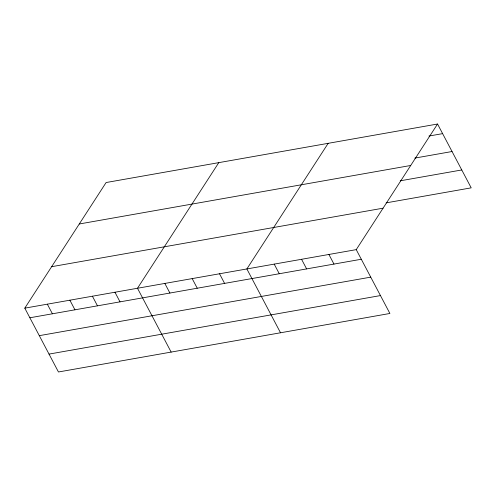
<?xml version="1.0" encoding="UTF-8"?>
<svg xmlns="http://www.w3.org/2000/svg" width="496" height="496" viewBox="0 0 496 496"><rect width="100%" height="100%" fill="white"/><g stroke="black" fill="none" stroke-linecap="round" stroke-linejoin="round"><path stroke-width="0.74" d="M437.546 124.019L356.24 249.637L389.893 313.466L58.454 371.981L24.8 308.152L106.107 182.534L437.546 124.019L471.2 187.848L386.13 202.864M218.792 162.638L137.491 288.257L171.145 352.086M328.172 143.325L246.865 268.944L280.519 332.779M428.941 136.047L442.618 133.635M414.83 158.094L452.048 151.522M79.273 223.987L410.713 165.472M400.241 180.817L461.77 169.954M51.627 266.699L383.073 208.184M24.8 308.152L356.24 249.637M29.872 317.769L361.311 259.253M39.302 335.662L370.741 277.14M49.023 354.094L380.463 295.573M328.898 254.46L333.969 264.077M301.556 259.29L306.621 268.906M274.207 264.12L279.279 273.736M219.523 273.773L224.589 283.39M192.175 278.603L197.247 288.219M164.833 283.427L169.905 293.043M114.954 292.237L120.02 301.853M92.411 296.217L97.483 305.834M69.874 300.192L74.946 309.808M47.337 304.172L52.409 313.788"/></g></svg>
